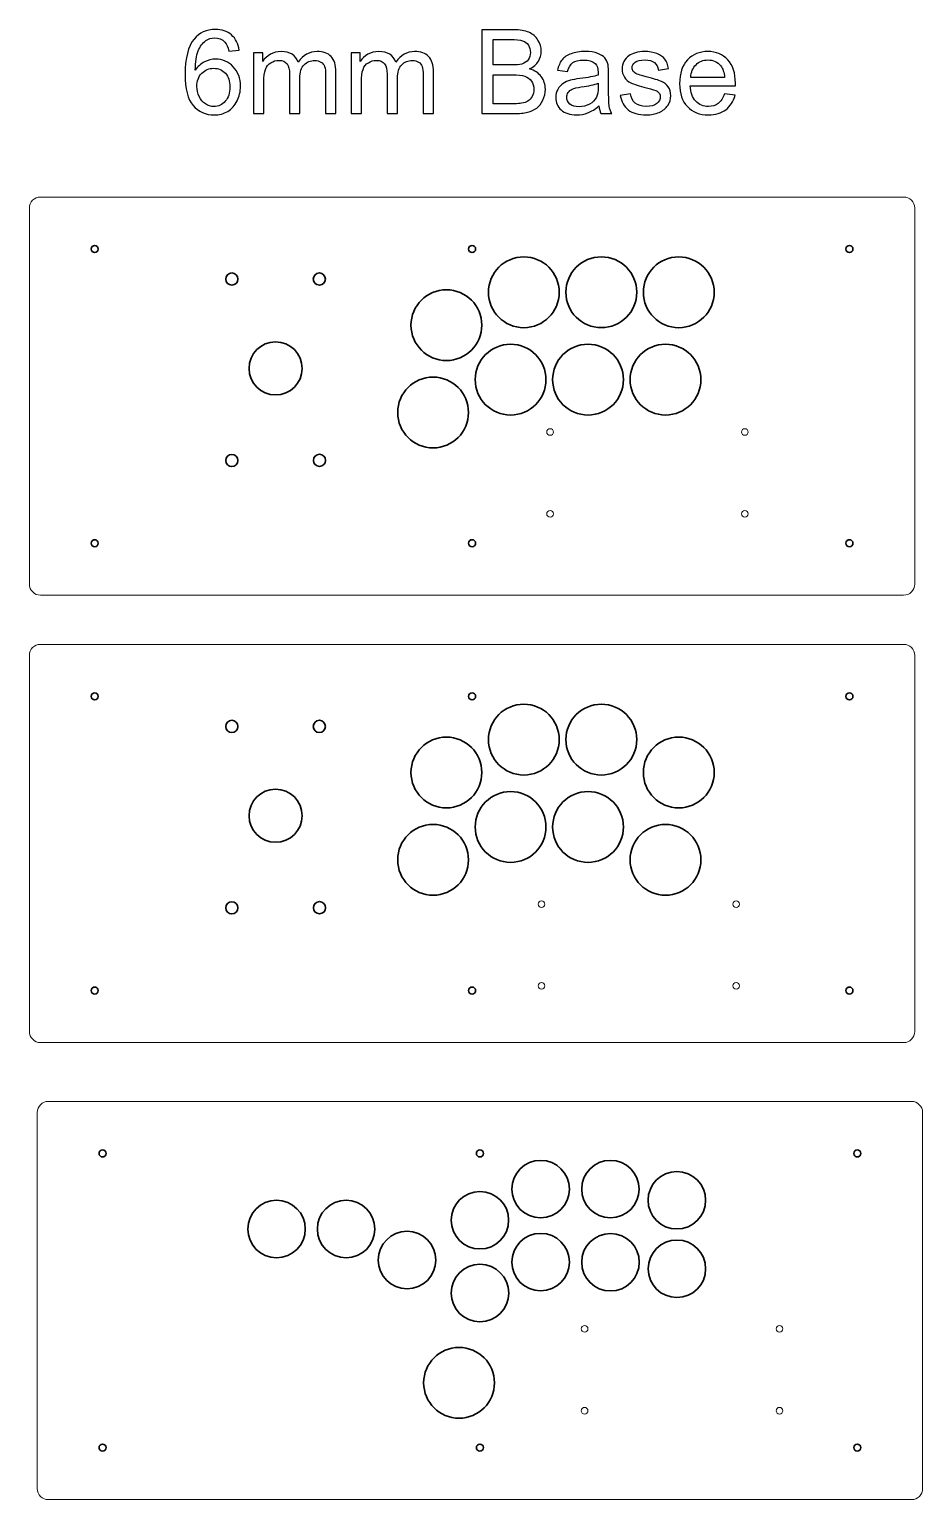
# Model space of a CAD drawing. Header units: millimetres. Extents: x 334 to 2107, y -1183 to 318.
# Drawn here: x 1231 to 1635, y -347 to 318 of the extents above; entities that cross this region are included whole.
import ezdxf

# ---------------------------------------------------------------- set-up
doc = ezdxf.new("R2010")
doc.units = ezdxf.units.MM
doc.header["$MEASUREMENT"] = 0
doc.layers.add('Layer 1', color=7, linetype='Continuous')

msp = doc.modelspace()

# ---------------------------------------------------------------- linework, layer by layer
at = {"layer": 'Layer 1', "color": 250, "lineweight": 35}
for centre, major_axis, ratio in [((1454.5749, 198.8289), (0, 16), 1), ((1489.5749, 198.8414), (0, 16), 1), ((1524.5749, 198.8289), (0, 16), 1), ((1322.6029, 204.8158), (0, 2.75), 1), ((1362.1779, 204.8158), (0, 2.75), 1), ((1419.5749, 183.9789), (0, 16), 1), ((1342.4249, 164.4288), (0, 12.0001), 0.99999167), ((1448.5749, 159.3414), (0, 16), 1), ((1483.575, 159.3414), (0, 16), 1), ((1518.5749, 159.3414), (0, 16), 1), ((1413.5749, 144.4914), (0, 16), 1), ((1322.6029, 122.8157), (0, 2.75), 1), ((1362.2154, 122.8533), (0, 2.75), 1), ((1454.5749, -3.4042), (0, 16), 1), ((1489.5749, -3.3917), (0, 16), 1), ((1322.6029, 2.5827), (0, 2.75), 1), ((1362.1779, 2.5827), (0, 2.75), 1), ((1419.5749, -18.2542), (0, 16), 1), ((1524.5749, -18.2542), (0, 16), 1), ((1342.4249, -37.8043), (0, 12.0001), 0.99999167), ((1448.5749, -42.8917), (0, 16), 1), ((1483.575, -42.8917), (0, 16), 1), ((1413.5749, -57.7417), (0, 16), 1), ((1518.5749, -57.7417), (0, 16), 1), ((1322.6029, -79.4174), (0, 2.75), 1), ((1362.2154, -79.3798), (0, 2.75), 1), ((1462.1556, -206.5961), (0, 13.0001), 0.99999231), ((1493.7055, -206.6086), (0, 13.0001), 0.99999231), ((1523.7056, -211.6087), (0, 13.0001), 0.99999231), ((1342.8307, -224.6586), (0, 13.0001), 0.99999231), ((1374.2806, -224.6337), (0, 13.0001), 0.99999231), ((1434.7057, -220.6461), (0, 13.0001), 0.99999231), ((1401.8056, -238.6711), (0, 13.0001), 0.99999231), ((1462.1556, -239.6086), (0, 13.0001), 0.99999231), ((1493.7181, -239.6337), (0, 13.0001), 0.99999231), ((1523.7181, -242.6336), (0, 13.0001), 0.99999231), ((1434.7306, -253.5961), (0, 13.0001), 0.99999231), ((1425.3057, -294.171), (0, 16), 1)]:
    msp.add_ellipse(centre, major_axis=major_axis, ratio=ratio, dxfattribs=at)
at = {"layer": 'Layer 1', "color": 250}
for points, knots in [([(1325.9126, 308.2584), (1325.9126, 308.2584), (1321.3089, 307.888), (1321.3089, 307.888), (1320.8944, 309.7136), (1320.3035, 311.0454), (1319.5362, 311.8744), (1318.275, 313.2061), (1316.7139, 313.8676), (1314.8619, 313.8676), (1313.3714, 313.8676), (1312.0485, 313.4531), (1310.9107, 312.6241), (1309.4467, 311.5569), (1308.3002, 310.0047), (1307.4447, 307.9586), (1306.598, 305.9036), (1306.1571, 302.9844), (1306.1218, 299.2009), (1307.2419, 300.903), (1308.6177, 302.173), (1310.2405, 302.9932), (1311.8632, 303.8223), (1313.5566, 304.2368), (1315.3381, 304.2368), (1318.4426, 304.2368), (1321.0884, 303.0902), (1323.2756, 300.806), (1325.454, 298.5218), (1326.5476, 295.5761), (1326.5476, 291.9513), (1326.5476, 289.57), (1326.0361, 287.3652), (1325.013, 285.319), (1323.9812, 283.2729), (1322.5789, 281.7119), (1320.7797, 280.6271), (1318.9894, 279.5423), (1316.9521, 278.9955), (1314.6767, 278.9955), (1310.8049, 278.9955), (1307.6387, 280.4243), (1305.1869, 283.2729), (1302.7439, 286.1216), (1301.518, 290.8224), (1301.518, 297.3664), (1301.518, 304.6866), (1302.8762, 310.0135), (1305.5838, 313.3384), (1307.9474, 316.2312), (1311.1312, 317.6776), (1315.1441, 317.6776), (1318.1251, 317.6776), (1320.5769, 316.8398), (1322.4819, 315.1729), (1324.3869, 313.506), (1325.5334, 311.2041), (1325.9126, 308.2584)], [0, 0, 0, 0, 0.05263158, 0.05263158, 0.05263158, 0.10526316, 0.10526316, 0.10526316, 0.15789474, 0.15789474, 0.15789474, 0.21052632, 0.21052632, 0.21052632, 0.26315789, 0.26315789, 0.26315789, 0.31578947, 0.31578947, 0.31578947, 0.36842105, 0.36842105, 0.36842105, 0.42105263, 0.42105263, 0.42105263, 0.47368421, 0.47368421, 0.47368421, 0.52631579, 0.52631579, 0.52631579, 0.57894737, 0.57894737, 0.57894737, 0.63157895, 0.63157895, 0.63157895, 0.68421053, 0.68421053, 0.68421053, 0.73684211, 0.73684211, 0.73684211, 0.78947368, 0.78947368, 0.78947368, 0.84210526, 0.84210526, 0.84210526, 0.89473684, 0.89473684, 0.89473684, 0.94736842, 0.94736842, 0.94736842, 1, 1, 1, 1]), ([(1435.6618, 279.6305), (1435.6618, 279.6305), (1435.6618, 317.5189), (1435.6618, 317.5189), (1435.6618, 317.5189), (1449.8788, 317.5189), (1449.8788, 317.5189), (1452.7716, 317.5189), (1455.0911, 317.1396), (1456.8461, 316.3723), (1458.5924, 315.605), (1459.9594, 314.4232), (1460.9472, 312.8269), (1461.9438, 311.2394), (1462.4377, 309.5725), (1462.4377, 307.8263), (1462.4377, 306.2123), (1461.9967, 304.6866), (1461.1236, 303.2578), (1460.2504, 301.8291), (1458.9275, 300.6737), (1457.1548, 299.7918), (1459.4479, 299.1215), (1461.2118, 297.975), (1462.4377, 296.3522), (1463.6724, 294.7382), (1464.2898, 292.8244), (1464.2898, 290.6195), (1464.2898, 288.838), (1463.9105, 287.1888), (1463.1609, 285.663), (1462.4112, 284.1372), (1461.4852, 282.9643), (1460.3827, 282.1352), (1459.2803, 281.315), (1457.8957, 280.6888), (1456.2376, 280.2655), (1454.5707, 279.8422), (1452.5334, 279.6305), (1450.1169, 279.6305), (1450.1169, 279.6305), (1435.6618, 279.6305), (1435.6618, 279.6305)], [0, 0, 0, 0, 0.07142857, 0.07142857, 0.07142857, 0.14285714, 0.14285714, 0.14285714, 0.21428571, 0.21428571, 0.21428571, 0.28571429, 0.28571429, 0.28571429, 0.35714286, 0.35714286, 0.35714286, 0.42857143, 0.42857143, 0.42857143, 0.5, 0.5, 0.5, 0.57142857, 0.57142857, 0.57142857, 0.64285714, 0.64285714, 0.64285714, 0.71428571, 0.71428571, 0.71428571, 0.78571429, 0.78571429, 0.78571429, 0.85714286, 0.85714286, 0.85714286, 0.92857143, 0.92857143, 0.92857143, 1, 1, 1, 1]), ([(1440.6889, 301.5909), (1440.6889, 301.5909), (1448.8822, 301.5909), (1448.8822, 301.5909), (1451.1047, 301.5909), (1452.701, 301.7409), (1453.6623, 302.0319), (1454.9411, 302.4111), (1455.9025, 303.0461), (1456.5463, 303.9281), (1457.1901, 304.81), (1457.5164, 305.9125), (1457.5164, 307.2442), (1457.5164, 308.5054), (1457.2166, 309.6166), (1456.608, 310.5691), (1456.0083, 311.5305), (1455.144, 312.1919), (1454.0239, 312.5447), (1452.9038, 312.8975), (1450.9812, 313.0739), (1448.2648, 313.0739), (1448.2648, 313.0739), (1440.6889, 313.0739), (1440.6889, 313.0739), (1440.6889, 313.0739), (1440.6889, 301.5909), (1440.6889, 301.5909)], [0, 0, 0, 0, 0.11111111, 0.11111111, 0.11111111, 0.22222222, 0.22222222, 0.22222222, 0.33333333, 0.33333333, 0.33333333, 0.44444444, 0.44444444, 0.44444444, 0.55555556, 0.55555556, 0.55555556, 0.66666667, 0.66666667, 0.66666667, 0.77777778, 0.77777778, 0.77777778, 0.88888889, 0.88888889, 0.88888889, 1, 1, 1, 1]), ([(1332.4302, 279.6305), (1332.4302, 279.6305), (1332.4302, 307.0943), (1332.4302, 307.0943), (1332.4302, 307.0943), (1336.6106, 307.0943), (1336.6106, 307.0943), (1336.6106, 307.0943), (1336.6106, 303.2137), (1336.6106, 303.2137), (1337.4661, 304.5543), (1338.6126, 305.6391), (1340.0414, 306.4504), (1341.4701, 307.2707), (1343.0929, 307.6764), (1344.9185, 307.6764), (1346.947, 307.6764), (1348.6139, 307.253), (1349.9104, 306.4152), (1351.2068, 305.5685), (1352.124, 304.3955), (1352.6532, 302.8786), (1354.8404, 306.08), (1357.6715, 307.6764), (1361.164, 307.6764), (1363.898, 307.6764), (1366.0058, 306.9267), (1367.4699, 305.4186), (1368.9427, 303.9104), (1369.6836, 301.5909), (1369.6836, 298.46), (1369.6836, 298.46), (1369.6836, 279.6305), (1369.6836, 279.6305), (1369.6836, 279.6305), (1365.0269, 279.6305), (1365.0269, 279.6305), (1365.0269, 279.6305), (1365.0269, 296.9166), (1365.0269, 296.9166), (1365.0269, 298.7687), (1364.8681, 300.1093), (1364.5683, 300.9295), (1364.2684, 301.7497), (1363.7216, 302.4023), (1362.919, 302.905), (1362.1253, 303.4077), (1361.1904, 303.6547), (1360.1233, 303.6547), (1358.183, 303.6547), (1356.5779, 303.0109), (1355.299, 301.732), (1354.0202, 300.4444), (1353.3852, 298.3895), (1353.3852, 295.5672), (1353.3852, 295.5672), (1353.3852, 279.6305), (1353.3852, 279.6305), (1353.3852, 279.6305), (1348.7285, 279.6305), (1348.7285, 279.6305), (1348.7285, 279.6305), (1348.7285, 297.4546), (1348.7285, 297.4546), (1348.7285, 299.5184), (1348.3493, 301.0706), (1347.5908, 302.1025), (1346.8324, 303.1343), (1345.5888, 303.6547), (1343.869, 303.6547), (1342.5637, 303.6547), (1341.3555, 303.3107), (1340.2442, 302.6228), (1339.133, 301.9349), (1338.3304, 300.9295), (1337.8277, 299.5977), (1337.3338, 298.2748), (1337.0869, 296.361), (1337.0869, 293.8651), (1337.0869, 293.8651), (1337.0869, 279.6305), (1337.0869, 279.6305), (1337.0869, 279.6305), (1332.4302, 279.6305), (1332.4302, 279.6305)], [0, 0, 0, 0, 0.03571429, 0.03571429, 0.03571429, 0.07142857, 0.07142857, 0.07142857, 0.10714286, 0.10714286, 0.10714286, 0.14285714, 0.14285714, 0.14285714, 0.17857143, 0.17857143, 0.17857143, 0.21428571, 0.21428571, 0.21428571, 0.25, 0.25, 0.25, 0.28571429, 0.28571429, 0.28571429, 0.32142857, 0.32142857, 0.32142857, 0.35714286, 0.35714286, 0.35714286, 0.39285714, 0.39285714, 0.39285714, 0.42857143, 0.42857143, 0.42857143, 0.46428571, 0.46428571, 0.46428571, 0.5, 0.5, 0.5, 0.53571429, 0.53571429, 0.53571429, 0.57142857, 0.57142857, 0.57142857, 0.60714286, 0.60714286, 0.60714286, 0.64285714, 0.64285714, 0.64285714, 0.67857143, 0.67857143, 0.67857143, 0.71428571, 0.71428571, 0.71428571, 0.75, 0.75, 0.75, 0.78571429, 0.78571429, 0.78571429, 0.82142857, 0.82142857, 0.82142857, 0.85714286, 0.85714286, 0.85714286, 0.89285714, 0.89285714, 0.89285714, 0.92857143, 0.92857143, 0.92857143, 0.96428571, 0.96428571, 0.96428571, 1, 1, 1, 1]), ([(1376.5098, 279.6305), (1376.5098, 279.6305), (1376.5098, 307.0943), (1376.5098, 307.0943), (1376.5098, 307.0943), (1380.6902, 307.0943), (1380.6902, 307.0943), (1380.6902, 307.0943), (1380.6902, 303.2137), (1380.6902, 303.2137), (1381.5457, 304.5543), (1382.6922, 305.6391), (1384.121, 306.4504), (1385.5497, 307.2707), (1387.1725, 307.6764), (1388.9981, 307.6764), (1391.0266, 307.6764), (1392.6935, 307.253), (1393.99, 306.4152), (1395.2864, 305.5685), (1396.2036, 304.3955), (1396.7328, 302.8786), (1398.92, 306.08), (1401.7511, 307.6764), (1405.2436, 307.6764), (1407.9776, 307.6764), (1410.0854, 306.9267), (1411.5495, 305.4186), (1413.0223, 303.9104), (1413.7632, 301.5909), (1413.7632, 298.46), (1413.7632, 298.46), (1413.7632, 279.6305), (1413.7632, 279.6305), (1413.7632, 279.6305), (1409.1065, 279.6305), (1409.1065, 279.6305), (1409.1065, 279.6305), (1409.1065, 296.9166), (1409.1065, 296.9166), (1409.1065, 298.7687), (1408.9477, 300.1093), (1408.6479, 300.9295), (1408.348, 301.7497), (1407.8012, 302.4023), (1406.9986, 302.905), (1406.2049, 303.4077), (1405.27, 303.6547), (1404.2029, 303.6547), (1402.2626, 303.6547), (1400.6575, 303.0109), (1399.3786, 301.732), (1398.0998, 300.4444), (1397.4648, 298.3895), (1397.4648, 295.5672), (1397.4648, 295.5672), (1397.4648, 279.6305), (1397.4648, 279.6305), (1397.4648, 279.6305), (1392.8081, 279.6305), (1392.8081, 279.6305), (1392.8081, 279.6305), (1392.8081, 297.4546), (1392.8081, 297.4546), (1392.8081, 299.5184), (1392.4289, 301.0706), (1391.6704, 302.1025), (1390.912, 303.1343), (1389.6684, 303.6547), (1387.9486, 303.6547), (1386.6433, 303.6547), (1385.4351, 303.3107), (1384.3238, 302.6228), (1383.2126, 301.9349), (1382.41, 300.9295), (1381.9073, 299.5977), (1381.4134, 298.2748), (1381.1665, 296.361), (1381.1665, 293.8651), (1381.1665, 293.8651), (1381.1665, 279.6305), (1381.1665, 279.6305), (1381.1665, 279.6305), (1376.5098, 279.6305), (1376.5098, 279.6305)], [0, 0, 0, 0, 0.03571429, 0.03571429, 0.03571429, 0.07142857, 0.07142857, 0.07142857, 0.10714286, 0.10714286, 0.10714286, 0.14285714, 0.14285714, 0.14285714, 0.17857143, 0.17857143, 0.17857143, 0.21428571, 0.21428571, 0.21428571, 0.25, 0.25, 0.25, 0.28571429, 0.28571429, 0.28571429, 0.32142857, 0.32142857, 0.32142857, 0.35714286, 0.35714286, 0.35714286, 0.39285714, 0.39285714, 0.39285714, 0.42857143, 0.42857143, 0.42857143, 0.46428571, 0.46428571, 0.46428571, 0.5, 0.5, 0.5, 0.53571429, 0.53571429, 0.53571429, 0.57142857, 0.57142857, 0.57142857, 0.60714286, 0.60714286, 0.60714286, 0.64285714, 0.64285714, 0.64285714, 0.67857143, 0.67857143, 0.67857143, 0.71428571, 0.71428571, 0.71428571, 0.75, 0.75, 0.75, 0.78571429, 0.78571429, 0.78571429, 0.82142857, 0.82142857, 0.82142857, 0.85714286, 0.85714286, 0.85714286, 0.89285714, 0.89285714, 0.89285714, 0.92857143, 0.92857143, 0.92857143, 0.96428571, 0.96428571, 0.96428571, 1, 1, 1, 1]), ([(1488.5256, 283.0701), (1486.797, 281.5972), (1485.1301, 280.5654), (1483.5338, 279.9568), (1481.9374, 279.3483), (1480.2265, 279.0484), (1478.392, 279.0484), (1475.3758, 279.0484), (1473.0562, 279.7804), (1471.4335, 281.2533), (1469.8107, 282.7173), (1468.9993, 284.5959), (1468.9993, 286.8801), (1468.9993, 288.2206), (1469.308, 289.4465), (1469.9165, 290.5578), (1470.5339, 291.669), (1471.3365, 292.551), (1472.3242, 293.2213), (1473.3208, 293.8916), (1474.4321, 294.4031), (1475.6756, 294.747), (1476.5928, 294.9852), (1477.9775, 295.2145), (1479.8208, 295.4438), (1483.5779, 295.8847), (1486.356, 296.4227), (1488.1287, 297.0401), (1488.1463, 297.6751), (1488.1551, 298.0808), (1488.1551, 298.2484), (1488.1551, 300.1357), (1487.7142, 301.4675), (1486.8322, 302.2436), (1485.6416, 303.2931), (1483.8689, 303.8134), (1481.5229, 303.8134), (1479.3269, 303.8134), (1477.7041, 303.4254), (1476.6634, 302.6581), (1475.6139, 301.8908), (1474.8466, 300.5326), (1474.3439, 298.5747), (1474.3439, 298.5747), (1469.7931, 299.2097), (1469.7931, 299.2097), (1470.2076, 301.1588), (1470.8867, 302.7375), (1471.8392, 303.9369), (1472.7917, 305.1363), (1474.1675, 306.0536), (1475.9667, 306.7062), (1477.757, 307.35), (1479.8472, 307.6764), (1482.2108, 307.6764), (1484.5568, 307.6764), (1486.4706, 307.4029), (1487.9435, 306.8473), (1489.4075, 306.2917), (1490.4923, 305.6038), (1491.1802, 304.7659), (1491.8681, 303.9281), (1492.3532, 302.8698), (1492.6354, 301.5909), (1492.7854, 300.7972), (1492.8647, 299.3684), (1492.8647, 297.3135), (1492.8647, 297.3135), (1492.8647, 291.1399), (1492.8647, 291.1399), (1492.8647, 286.8272), (1492.9617, 284.102), (1493.1558, 282.9466), (1493.341, 281.7913), (1493.729, 280.6888), (1494.2935, 279.6305), (1494.2935, 279.6305), (1489.4251, 279.6305), (1489.4251, 279.6305), (1488.9577, 280.6095), (1488.6579, 281.756), (1488.5256, 283.0701)], [0, 0, 0, 0, 0.03703704, 0.03703704, 0.03703704, 0.07407407, 0.07407407, 0.07407407, 0.11111111, 0.11111111, 0.11111111, 0.14814815, 0.14814815, 0.14814815, 0.18518519, 0.18518519, 0.18518519, 0.22222222, 0.22222222, 0.22222222, 0.25925926, 0.25925926, 0.25925926, 0.2962963, 0.2962963, 0.2962963, 0.33333333, 0.33333333, 0.33333333, 0.37037037, 0.37037037, 0.37037037, 0.40740741, 0.40740741, 0.40740741, 0.44444444, 0.44444444, 0.44444444, 0.48148148, 0.48148148, 0.48148148, 0.51851852, 0.51851852, 0.51851852, 0.55555556, 0.55555556, 0.55555556, 0.59259259, 0.59259259, 0.59259259, 0.62962963, 0.62962963, 0.62962963, 0.66666667, 0.66666667, 0.66666667, 0.7037037, 0.7037037, 0.7037037, 0.74074074, 0.74074074, 0.74074074, 0.77777778, 0.77777778, 0.77777778, 0.81481481, 0.81481481, 0.81481481, 0.85185185, 0.85185185, 0.85185185, 0.88888889, 0.88888889, 0.88888889, 0.92592593, 0.92592593, 0.92592593, 0.96296296, 0.96296296, 0.96296296, 1, 1, 1, 1]), ([(1498.1652, 287.8326), (1498.1652, 287.8326), (1502.769, 288.5734), (1502.769, 288.5734), (1503.0247, 286.7302), (1503.7479, 285.319), (1504.9297, 284.3313), (1506.1115, 283.3523), (1507.7696, 282.8584), (1509.8863, 282.8584), (1512.0294, 282.8584), (1513.6169, 283.2906), (1514.6576, 284.1637), (1515.6895, 285.028), (1516.2098, 286.0511), (1516.2098, 287.224), (1516.2098, 288.2736), (1515.7424, 289.1026), (1514.8163, 289.7023), (1514.1637, 290.1168), (1512.5762, 290.6372), (1510.0538, 291.281), (1506.6495, 292.1365), (1504.2947, 292.8773), (1502.9718, 293.5035), (1501.6577, 294.1385), (1500.6611, 295.0028), (1499.982, 296.1141), (1499.3029, 297.2165), (1498.959, 298.4424), (1498.959, 299.7829), (1498.959, 301.0088), (1499.2412, 302.1377), (1499.7968, 303.1784), (1500.3613, 304.2191), (1501.1197, 305.0834), (1502.0811, 305.7713), (1502.8042, 306.3005), (1503.792, 306.7503), (1505.0356, 307.1207), (1506.2879, 307.4911), (1507.6197, 307.6764), (1509.0484, 307.6764), (1511.2004, 307.6764), (1513.0877, 307.3677), (1514.7105, 306.7415), (1516.3421, 306.1241), (1517.5415, 305.2775), (1518.3177, 304.2191), (1519.085, 303.152), (1519.6229, 301.732), (1519.914, 299.9505), (1519.914, 299.9505), (1515.3631, 299.3155), (1515.3631, 299.3155), (1515.1603, 300.7443), (1514.5606, 301.8643), (1513.5728, 302.6669), (1512.585, 303.4695), (1511.1915, 303.8663), (1509.3836, 303.8663), (1507.2581, 303.8663), (1505.7323, 303.5136), (1504.8239, 302.808), (1503.9155, 302.1025), (1503.4569, 301.2734), (1503.4569, 300.3297), (1503.4569, 299.73), (1503.6421, 299.1832), (1504.0213, 298.6982), (1504.4006, 298.2043), (1504.9915, 297.7897), (1505.8029, 297.4634), (1506.2703, 297.287), (1507.6285, 296.8902), (1509.9039, 296.2728), (1513.1847, 295.3997), (1515.4778, 294.6765), (1516.7831, 294.1209), (1518.0884, 293.5652), (1519.1114, 292.745), (1519.8522, 291.6867), (1520.6019, 290.6195), (1520.9723, 289.2966), (1520.9723, 287.7091), (1520.9723, 286.1657), (1520.5225, 284.7105), (1519.6141, 283.3435), (1518.7057, 281.9765), (1517.4004, 280.9181), (1515.6983, 280.1685), (1513.9873, 279.4188), (1512.0559, 279.0484), (1509.9039, 279.0484), (1506.3408, 279.0484), (1503.6156, 279.7893), (1501.7459, 281.2621), (1499.8762, 282.7438), (1498.6856, 284.931), (1498.1652, 287.8326)], [0, 0, 0, 0, 0.03030303, 0.03030303, 0.03030303, 0.06060606, 0.06060606, 0.06060606, 0.09090909, 0.09090909, 0.09090909, 0.12121212, 0.12121212, 0.12121212, 0.15151515, 0.15151515, 0.15151515, 0.18181818, 0.18181818, 0.18181818, 0.21212121, 0.21212121, 0.21212121, 0.24242424, 0.24242424, 0.24242424, 0.27272727, 0.27272727, 0.27272727, 0.3030303, 0.3030303, 0.3030303, 0.33333333, 0.33333333, 0.33333333, 0.36363636, 0.36363636, 0.36363636, 0.39393939, 0.39393939, 0.39393939, 0.42424242, 0.42424242, 0.42424242, 0.45454545, 0.45454545, 0.45454545, 0.48484848, 0.48484848, 0.48484848, 0.51515152, 0.51515152, 0.51515152, 0.54545455, 0.54545455, 0.54545455, 0.57575758, 0.57575758, 0.57575758, 0.60606061, 0.60606061, 0.60606061, 0.63636364, 0.63636364, 0.63636364, 0.66666667, 0.66666667, 0.66666667, 0.6969697, 0.6969697, 0.6969697, 0.72727273, 0.72727273, 0.72727273, 0.75757576, 0.75757576, 0.75757576, 0.78787879, 0.78787879, 0.78787879, 0.81818182, 0.81818182, 0.81818182, 0.84848485, 0.84848485, 0.84848485, 0.87878788, 0.87878788, 0.87878788, 0.90909091, 0.90909091, 0.90909091, 0.93939394, 0.93939394, 0.93939394, 0.96969697, 0.96969697, 0.96969697, 1, 1, 1, 1]), ([(1545.2081, 288.5205), (1545.2081, 288.5205), (1550.0235, 287.8855), (1550.0235, 287.8855), (1549.2739, 285.0897), (1547.8716, 282.9113), (1545.8255, 281.3679), (1543.7794, 279.8245), (1541.1688, 279.0484), (1537.985, 279.0484), (1533.981, 279.0484), (1530.806, 280.2831), (1528.46, 282.7526), (1526.114, 285.2132), (1524.941, 288.6793), (1524.941, 293.1331), (1524.941, 297.7368), (1526.1228, 301.3175), (1528.4953, 303.8575), (1530.8677, 306.4063), (1533.9457, 307.6764), (1537.7292, 307.6764), (1541.3893, 307.6764), (1544.3791, 306.4328), (1546.6986, 303.9369), (1549.0181, 301.441), (1550.1823, 297.9309), (1550.1823, 293.4065), (1550.1823, 293.1331), (1550.1735, 292.7186), (1550.1558, 292.1718), (1550.1558, 292.1718), (1529.7035, 292.1718), (1529.7035, 292.1718), (1529.8799, 289.1643), (1530.7266, 286.8536), (1532.2612, 285.2573), (1533.7869, 283.661), (1535.7007, 282.8584), (1537.985, 282.8584), (1539.6871, 282.8584), (1541.1423, 283.3082), (1542.3418, 284.2078), (1543.5501, 285.1074), (1544.5026, 286.5449), (1545.2081, 288.5205)], [0, 0, 0, 0, 0.06666667, 0.06666667, 0.06666667, 0.13333333, 0.13333333, 0.13333333, 0.2, 0.2, 0.2, 0.26666667, 0.26666667, 0.26666667, 0.33333333, 0.33333333, 0.33333333, 0.4, 0.4, 0.4, 0.46666667, 0.46666667, 0.46666667, 0.53333333, 0.53333333, 0.53333333, 0.6, 0.6, 0.6, 0.66666667, 0.66666667, 0.66666667, 0.73333333, 0.73333333, 0.73333333, 0.8, 0.8, 0.8, 0.86666667, 0.86666667, 0.86666667, 0.93333333, 0.93333333, 0.93333333, 1, 1, 1, 1]), ([(1306.8626, 291.9072), (1306.8626, 290.302), (1307.2066, 288.7675), (1307.8857, 287.3034), (1308.5648, 285.8394), (1309.5173, 284.7281), (1310.7255, 283.9608), (1311.9426, 283.1936), (1313.2303, 282.8055), (1314.5973, 282.8055), (1316.5817, 282.8055), (1318.275, 283.5993), (1319.6773, 285.1868), (1321.0796, 286.7743), (1321.7851, 288.9262), (1321.7851, 291.6514), (1321.7851, 294.2708), (1321.0884, 296.3345), (1319.7037, 297.8427), (1318.3191, 299.3508), (1316.5552, 300.1093), (1314.4121, 300.1093), (1312.313, 300.1093), (1310.5227, 299.3508), (1309.0587, 297.8427), (1307.5946, 296.3345), (1306.8626, 294.359), (1306.8626, 291.9072)], [0, 0, 0, 0, 0.11111111, 0.11111111, 0.11111111, 0.22222222, 0.22222222, 0.22222222, 0.33333333, 0.33333333, 0.33333333, 0.44444444, 0.44444444, 0.44444444, 0.55555556, 0.55555556, 0.55555556, 0.66666667, 0.66666667, 0.66666667, 0.77777778, 0.77777778, 0.77777778, 0.88888889, 0.88888889, 0.88888889, 1, 1, 1, 1]), ([(1529.9681, 295.9818), (1529.9681, 295.9818), (1545.261, 295.9818), (1545.261, 295.9818), (1545.0582, 298.2925), (1544.4673, 300.0211), (1543.506, 301.1764), (1542.0331, 302.9668), (1540.1105, 303.8663), (1537.7557, 303.8663), (1535.6214, 303.8663), (1533.831, 303.152), (1532.3758, 301.7232), (1530.9294, 300.2945), (1530.1269, 298.3807), (1529.9681, 295.9818)], [0, 0, 0, 0, 0.2, 0.2, 0.2, 0.4, 0.4, 0.4, 0.6, 0.6, 0.6, 0.8, 0.8, 0.8, 1, 1, 1, 1]), ([(1440.6889, 284.0755), (1440.6889, 284.0755), (1450.1257, 284.0755), (1450.1257, 284.0755), (1451.7485, 284.0755), (1452.8862, 284.1372), (1453.5477, 284.2607), (1454.6942, 284.4636), (1455.6643, 284.8075), (1456.4404, 285.2926), (1457.2166, 285.7777), (1457.8516, 286.4832), (1458.3543, 287.4093), (1458.857, 288.3353), (1459.1039, 289.4025), (1459.1039, 290.6107), (1459.1039, 292.0306), (1458.7423, 293.2565), (1458.0103, 294.3061), (1457.2871, 295.3556), (1456.2817, 296.0876), (1454.9941, 296.5109), (1453.7152, 296.9343), (1451.8631, 297.1459), (1449.4554, 297.1459), (1449.4554, 297.1459), (1440.6889, 297.1459), (1440.6889, 297.1459), (1440.6889, 297.1459), (1440.6889, 284.0755), (1440.6889, 284.0755)], [0, 0, 0, 0, 0.1, 0.1, 0.1, 0.2, 0.2, 0.2, 0.3, 0.3, 0.3, 0.4, 0.4, 0.4, 0.5, 0.5, 0.5, 0.6, 0.6, 0.6, 0.7, 0.7, 0.7, 0.8, 0.8, 0.8, 0.9, 0.9, 0.9, 1, 1, 1, 1]), ([(1488.1551, 293.3888), (1486.4618, 292.7009), (1483.9218, 292.1188), (1480.5351, 291.6426), (1478.6125, 291.3692), (1477.2543, 291.0605), (1476.4606, 290.7165), (1475.6668, 290.3726), (1475.0583, 289.8699), (1474.6261, 289.2172), (1474.194, 288.5558), (1473.9735, 287.8238), (1473.9735, 287.0124), (1473.9735, 285.7865), (1474.4409, 284.7546), (1475.3846, 283.9344), (1476.3283, 283.1142), (1477.7041, 282.6997), (1479.5121, 282.6997), (1481.3024, 282.6997), (1482.8988, 283.0877), (1484.301, 283.8727), (1485.6945, 284.6488), (1486.7264, 285.7159), (1487.379, 287.0653), (1487.8817, 288.1148), (1488.1287, 289.6582), (1488.1287, 291.6955), (1488.1287, 291.6955), (1488.1551, 293.3888), (1488.1551, 293.3888)], [0, 0, 0, 0, 0.1, 0.1, 0.1, 0.2, 0.2, 0.2, 0.3, 0.3, 0.3, 0.4, 0.4, 0.4, 0.5, 0.5, 0.5, 0.6, 0.6, 0.6, 0.7, 0.7, 0.7, 0.8, 0.8, 0.8, 0.9, 0.9, 0.9, 1, 1, 1, 1])]:
    msp.add_open_spline(points, degree=3, knots=knots, dxfattribs=at)
at = {"layer": 'Layer 1', "lineweight": 9}
for points in [[(1231.1837, 236.8906), (1231.1837, 236.8906), (1231.1837, 66.8906), (1231.1837, 66.8906), (1231.1846, 65.5637), (1231.7125, 64.2914), (1232.6514, 63.3537), (1233.5902, 62.4161), (1234.8568, 61.8897), (1236.1837, 61.8906), (1236.1837, 61.8906), (1626.1837, 61.8906), (1626.1837, 61.8906), (1627.5106, 61.8914), (1628.7829, 62.4193), (1629.7206, 63.3582), (1630.6583, 64.2971), (1631.1846, 65.5637), (1631.1837, 66.8906), (1631.1837, 66.8906), (1631.1837, 236.8906), (1631.1837, 236.8906), (1631.1829, 238.2175), (1630.655, 239.4897), (1629.7161, 240.4274), (1628.7772, 241.3651), (1627.5106, 241.8914), (1626.1837, 241.8906), (1626.1837, 241.8906), (1236.1837, 241.8906), (1236.1837, 241.8906), (1234.8568, 241.8897), (1233.5846, 241.3618), (1232.6469, 240.423), (1231.7092, 239.4841), (1231.1829, 238.2175), (1231.1837, 236.8906)], [(1231.1837, 34.6575), (1231.1837, 34.6575), (1231.1837, -135.3425), (1231.1837, -135.3425), (1231.1846, -136.6694), (1231.7125, -137.9417), (1232.6514, -138.8794), (1233.5902, -139.817), (1234.8568, -140.3434), (1236.1837, -140.3425), (1236.1837, -140.3425), (1626.1837, -140.3425), (1626.1837, -140.3425), (1627.5106, -140.3417), (1628.7829, -139.8138), (1629.7206, -138.8749), (1630.6583, -137.936), (1631.1846, -136.6694), (1631.1837, -135.3425), (1631.1837, -135.3425), (1631.1837, 34.6575), (1631.1837, 34.6575), (1631.1829, 35.9844), (1630.655, 37.2566), (1629.7161, 38.1943), (1628.7772, 39.132), (1627.5106, 39.6583), (1626.1837, 39.6575), (1626.1837, 39.6575), (1236.1837, 39.6575), (1236.1837, 39.6575), (1234.8568, 39.6566), (1233.5846, 39.1287), (1232.6469, 38.1899), (1231.7092, 37.251), (1231.1829, 35.9844), (1231.1837, 34.6575)], [(1234.7306, -171.9589), (1234.7306, -171.9589), (1234.7306, -341.9589), (1234.7306, -341.9589), (1234.7315, -343.2858), (1235.2594, -344.5581), (1236.1983, -345.4958), (1237.1371, -346.4334), (1238.4037, -346.9598), (1239.7306, -346.9589), (1239.7306, -346.9589), (1629.7306, -346.9589), (1629.7306, -346.9589), (1631.0575, -346.9581), (1632.3298, -346.4302), (1633.2675, -345.4913), (1634.2052, -344.5524), (1634.7315, -343.2858), (1634.7306, -341.9589), (1634.7306, -341.9589), (1634.7306, -171.9589), (1634.7306, -171.9589), (1634.7298, -170.632), (1634.2019, -169.3598), (1633.263, -168.4221), (1632.3241, -167.4844), (1631.0575, -166.9581), (1629.7306, -166.9589), (1629.7306, -166.9589), (1239.7306, -166.9589), (1239.7306, -166.9589), (1238.4037, -166.9598), (1237.1315, -167.4877), (1236.1938, -168.4265), (1235.2561, -169.3654), (1234.7298, -170.632), (1234.7306, -171.9589)]]:
    msp.add_open_spline(points, degree=3, knots=[0, 0, 0, 0, 0.08333333, 0.08333333, 0.08333333, 0.16666667, 0.16666667, 0.16666667, 0.25, 0.25, 0.25, 0.33333333, 0.33333333, 0.33333333, 0.41666667, 0.41666667, 0.41666667, 0.5, 0.5, 0.5, 0.58333333, 0.58333333, 0.58333333, 0.66666667, 0.66666667, 0.66666667, 0.75, 0.75, 0.75, 0.83333333, 0.83333333, 0.83333333, 0.91666667, 0.91666667, 0.91666667, 1, 1, 1, 1], dxfattribs=at)
at = {"layer": 'Layer 1', "lineweight": 35}
for points in [[(1262.2836, 218.3906), (1262.2836, 219.2743), (1261.5673, 219.9906), (1260.6836, 219.9906), (1259.7999, 219.9906), (1259.0836, 219.2743), (1259.0836, 218.3906), (1259.0836, 217.5069), (1259.7999, 216.7906), (1260.6836, 216.7906), (1261.5673, 216.7906), (1262.2836, 217.5069), (1262.2836, 218.3906)], [(1432.7837, 218.3906), (1432.7837, 219.2743), (1432.0674, 219.9906), (1431.1837, 219.9906), (1430.3, 219.9906), (1429.5837, 219.2743), (1429.5837, 218.3906), (1429.5837, 217.5069), (1430.3, 216.7906), (1431.1837, 216.7906), (1432.0674, 216.7906), (1432.7837, 217.5069), (1432.7837, 218.3906)], [(1603.2836, 218.3906), (1603.2836, 219.2743), (1602.5673, 219.9906), (1601.6836, 219.9906), (1600.7999, 219.9906), (1600.0836, 219.2743), (1600.0836, 218.3906), (1600.0836, 217.5069), (1600.7999, 216.7906), (1601.6836, 216.7906), (1602.5673, 216.7906), (1603.2836, 217.5069), (1603.2836, 218.3906)], [(1262.2836, 85.3906), (1262.2836, 86.2743), (1261.5673, 86.9906), (1260.6836, 86.9906), (1259.7999, 86.9906), (1259.0836, 86.2743), (1259.0836, 85.3906), (1259.0836, 84.5069), (1259.7999, 83.7906), (1260.6836, 83.7906), (1261.5673, 83.7906), (1262.2836, 84.5069), (1262.2836, 85.3906)], [(1432.7837, 85.3905), (1432.7837, 86.2742), (1432.0674, 86.9905), (1431.1837, 86.9905), (1430.3, 86.9905), (1429.5837, 86.2742), (1429.5837, 85.3905), (1429.5837, 84.5068), (1430.3, 83.7905), (1431.1837, 83.7905), (1432.0674, 83.7905), (1432.7837, 84.5068), (1432.7837, 85.3905)], [(1603.2836, 85.3906), (1603.2836, 86.2743), (1602.5673, 86.9906), (1601.6836, 86.9906), (1600.7999, 86.9906), (1600.0836, 86.2743), (1600.0836, 85.3906), (1600.0836, 84.5069), (1600.7999, 83.7906), (1601.6836, 83.7906), (1602.5673, 83.7906), (1603.2836, 84.5069), (1603.2836, 85.3906)], [(1262.2836, 16.1575), (1262.2836, 17.0412), (1261.5673, 17.7575), (1260.6836, 17.7575), (1259.7999, 17.7575), (1259.0836, 17.0412), (1259.0836, 16.1575), (1259.0836, 15.2738), (1259.7999, 14.5575), (1260.6836, 14.5575), (1261.5673, 14.5575), (1262.2836, 15.2738), (1262.2836, 16.1575)], [(1432.7837, 16.1575), (1432.7837, 17.0412), (1432.0674, 17.7575), (1431.1837, 17.7575), (1430.3, 17.7575), (1429.5837, 17.0412), (1429.5837, 16.1575), (1429.5837, 15.2738), (1430.3, 14.5575), (1431.1837, 14.5575), (1432.0674, 14.5575), (1432.7837, 15.2738), (1432.7837, 16.1575)], [(1603.2836, 16.1575), (1603.2836, 17.0412), (1602.5673, 17.7575), (1601.6836, 17.7575), (1600.7999, 17.7575), (1600.0836, 17.0412), (1600.0836, 16.1575), (1600.0836, 15.2738), (1600.7999, 14.5575), (1601.6836, 14.5575), (1602.5673, 14.5575), (1603.2836, 15.2738), (1603.2836, 16.1575)], [(1262.2836, -116.8425), (1262.2836, -115.9588), (1261.5673, -115.2425), (1260.6836, -115.2425), (1259.7999, -115.2425), (1259.0836, -115.9588), (1259.0836, -116.8425), (1259.0836, -117.7262), (1259.7999, -118.4425), (1260.6836, -118.4425), (1261.5673, -118.4425), (1262.2836, -117.7262), (1262.2836, -116.8425)], [(1432.7837, -116.8426), (1432.7837, -115.9589), (1432.0674, -115.2426), (1431.1837, -115.2426), (1430.3, -115.2426), (1429.5837, -115.9589), (1429.5837, -116.8426), (1429.5837, -117.7263), (1430.3, -118.4426), (1431.1837, -118.4426), (1432.0674, -118.4426), (1432.7837, -117.7263), (1432.7837, -116.8426)], [(1603.2836, -116.8425), (1603.2836, -115.9588), (1602.5673, -115.2425), (1601.6836, -115.2425), (1600.7999, -115.2425), (1600.0836, -115.9588), (1600.0836, -116.8425), (1600.0836, -117.7262), (1600.7999, -118.4425), (1601.6836, -118.4425), (1602.5673, -118.4425), (1603.2836, -117.7262), (1603.2836, -116.8425)], [(1265.8305, -190.4589), (1265.8305, -189.5752), (1265.1142, -188.8589), (1264.2305, -188.8589), (1263.3468, -188.8589), (1262.6305, -189.5752), (1262.6305, -190.4589), (1262.6305, -191.3426), (1263.3468, -192.0589), (1264.2305, -192.0589), (1265.1142, -192.0589), (1265.8305, -191.3426), (1265.8305, -190.4589)], [(1436.3306, -190.4589), (1436.3306, -189.5752), (1435.6143, -188.8589), (1434.7306, -188.8589), (1433.8469, -188.8589), (1433.1306, -189.5752), (1433.1306, -190.4589), (1433.1306, -191.3426), (1433.8469, -192.0589), (1434.7306, -192.0589), (1435.6143, -192.0589), (1436.3306, -191.3426), (1436.3306, -190.4589)], [(1606.8305, -190.4589), (1606.8305, -189.5752), (1606.1142, -188.8589), (1605.2305, -188.8589), (1604.3468, -188.8589), (1603.6305, -189.5752), (1603.6305, -190.4589), (1603.6305, -191.3426), (1604.3468, -192.0589), (1605.2305, -192.0589), (1606.1142, -192.0589), (1606.8305, -191.3426), (1606.8305, -190.4589)], [(1265.8305, -323.4589), (1265.8305, -322.5752), (1265.1142, -321.8589), (1264.2305, -321.8589), (1263.3468, -321.8589), (1262.6305, -322.5752), (1262.6305, -323.4589), (1262.6305, -324.3426), (1263.3468, -325.0589), (1264.2305, -325.0589), (1265.1142, -325.0589), (1265.8305, -324.3426), (1265.8305, -323.4589)], [(1436.3306, -323.459), (1436.3306, -322.5753), (1435.6143, -321.859), (1434.7306, -321.859), (1433.8469, -321.859), (1433.1306, -322.5753), (1433.1306, -323.459), (1433.1306, -324.3427), (1433.8469, -325.059), (1434.7306, -325.059), (1435.6143, -325.059), (1436.3306, -324.3427), (1436.3306, -323.459)], [(1606.8305, -323.4589), (1606.8305, -322.5752), (1606.1142, -321.8589), (1605.2305, -321.8589), (1604.3468, -321.8589), (1603.6305, -322.5752), (1603.6305, -323.4589), (1603.6305, -324.3426), (1604.3468, -325.0589), (1605.2305, -325.0589), (1606.1142, -325.0589), (1606.8305, -324.3426), (1606.8305, -323.4589)]]:
    msp.add_open_spline(points, degree=3, knots=[0, 0, 0, 0, 0.25, 0.25, 0.25, 0.5, 0.5, 0.5, 0.75, 0.75, 0.75, 1, 1, 1, 1], dxfattribs=at)
at = {"layer": 'Layer 1', "color": 250, "lineweight": 18}
for points in [[(1467.9127, 135.6705), (1467.9127, 134.8421), (1467.2411, 134.1705), (1466.4127, 134.1705), (1465.5843, 134.1705), (1464.9127, 134.8421), (1464.9127, 135.6705), (1464.9127, 136.4989), (1465.5843, 137.1705), (1466.4127, 137.1705), (1467.2411, 137.1705), (1467.9127, 136.4989), (1467.9127, 135.6705)], [(1555.9127, 135.6705), (1555.9127, 134.8421), (1555.2411, 134.1705), (1554.4127, 134.1705), (1553.5843, 134.1705), (1552.9127, 134.8421), (1552.9127, 135.6705), (1552.9127, 136.4989), (1553.5843, 137.1705), (1554.4127, 137.1705), (1555.2411, 137.1705), (1555.9127, 136.4989), (1555.9127, 135.6705)], [(1467.9127, 98.6705), (1467.9127, 97.8421), (1467.2411, 97.1705), (1466.4127, 97.1705), (1465.5843, 97.1705), (1464.9127, 97.8421), (1464.9127, 98.6705), (1464.9127, 99.4989), (1465.5843, 100.1705), (1466.4127, 100.1705), (1467.2411, 100.1705), (1467.9127, 99.4989), (1467.9127, 98.6705)], [(1555.9127, 98.6705), (1555.9127, 97.8421), (1555.2411, 97.1705), (1554.4127, 97.1705), (1553.5843, 97.1705), (1552.9127, 97.8421), (1552.9127, 98.6705), (1552.9127, 99.4989), (1553.5843, 100.1705), (1554.4127, 100.1705), (1555.2411, 100.1705), (1555.9127, 99.4989), (1555.9127, 98.6705)], [(1464.0236, -77.7417), (1464.0236, -78.5701), (1463.352, -79.2417), (1462.5236, -79.2417), (1461.6952, -79.2417), (1461.0236, -78.5701), (1461.0236, -77.7417), (1461.0236, -76.9133), (1461.6952, -76.2417), (1462.5236, -76.2417), (1463.352, -76.2417), (1464.0236, -76.9133), (1464.0236, -77.7417)], [(1552.0236, -77.7417), (1552.0236, -78.5701), (1551.352, -79.2417), (1550.5236, -79.2417), (1549.6952, -79.2417), (1549.0236, -78.5701), (1549.0236, -77.7417), (1549.0236, -76.9133), (1549.6952, -76.2417), (1550.5236, -76.2417), (1551.352, -76.2417), (1552.0236, -76.9133), (1552.0236, -77.7417)], [(1464.0236, -114.7417), (1464.0236, -115.5701), (1463.352, -116.2417), (1462.5236, -116.2417), (1461.6952, -116.2417), (1461.0236, -115.5701), (1461.0236, -114.7417), (1461.0236, -113.9133), (1461.6952, -113.2417), (1462.5236, -113.2417), (1463.352, -113.2417), (1464.0236, -113.9133), (1464.0236, -114.7417)], [(1552.0236, -114.7417), (1552.0236, -115.5701), (1551.352, -116.2417), (1550.5236, -116.2417), (1549.6952, -116.2417), (1549.0236, -115.5701), (1549.0236, -114.7417), (1549.0236, -113.9133), (1549.6952, -113.2417), (1550.5236, -113.2417), (1551.352, -113.2417), (1552.0236, -113.9133), (1552.0236, -114.7417)], [(1483.5366, -269.7669), (1483.5366, -270.5953), (1482.865, -271.2669), (1482.0366, -271.2669), (1481.2082, -271.2669), (1480.5366, -270.5953), (1480.5366, -269.7669), (1480.5366, -268.9385), (1481.2082, -268.2669), (1482.0366, -268.2669), (1482.865, -268.2669), (1483.5366, -268.9385), (1483.5366, -269.7669)], [(1571.5366, -269.7669), (1571.5366, -270.5953), (1570.865, -271.2669), (1570.0366, -271.2669), (1569.2082, -271.2669), (1568.5366, -270.5953), (1568.5366, -269.7669), (1568.5366, -268.9385), (1569.2082, -268.2669), (1570.0366, -268.2669), (1570.865, -268.2669), (1571.5366, -268.9385), (1571.5366, -269.7669)], [(1483.5366, -306.7669), (1483.5366, -307.5953), (1482.865, -308.2669), (1482.0366, -308.2669), (1481.2082, -308.2669), (1480.5366, -307.5953), (1480.5366, -306.7669), (1480.5366, -305.9385), (1481.2082, -305.2669), (1482.0366, -305.2669), (1482.865, -305.2669), (1483.5366, -305.9385), (1483.5366, -306.7669)], [(1571.5366, -306.7669), (1571.5366, -307.5953), (1570.865, -308.2669), (1570.0366, -308.2669), (1569.2082, -308.2669), (1568.5366, -307.5953), (1568.5366, -306.7669), (1568.5366, -305.9385), (1569.2082, -305.2669), (1570.0366, -305.2669), (1570.865, -305.2669), (1571.5366, -305.9385), (1571.5366, -306.7669)]]:
    msp.add_open_spline(points, degree=3, knots=[0, 0, 0, 0, 0.25, 0.25, 0.25, 0.5, 0.5, 0.5, 0.75, 0.75, 0.75, 1, 1, 1, 1], dxfattribs=at)

doc.saveas('drawing.dxf')
